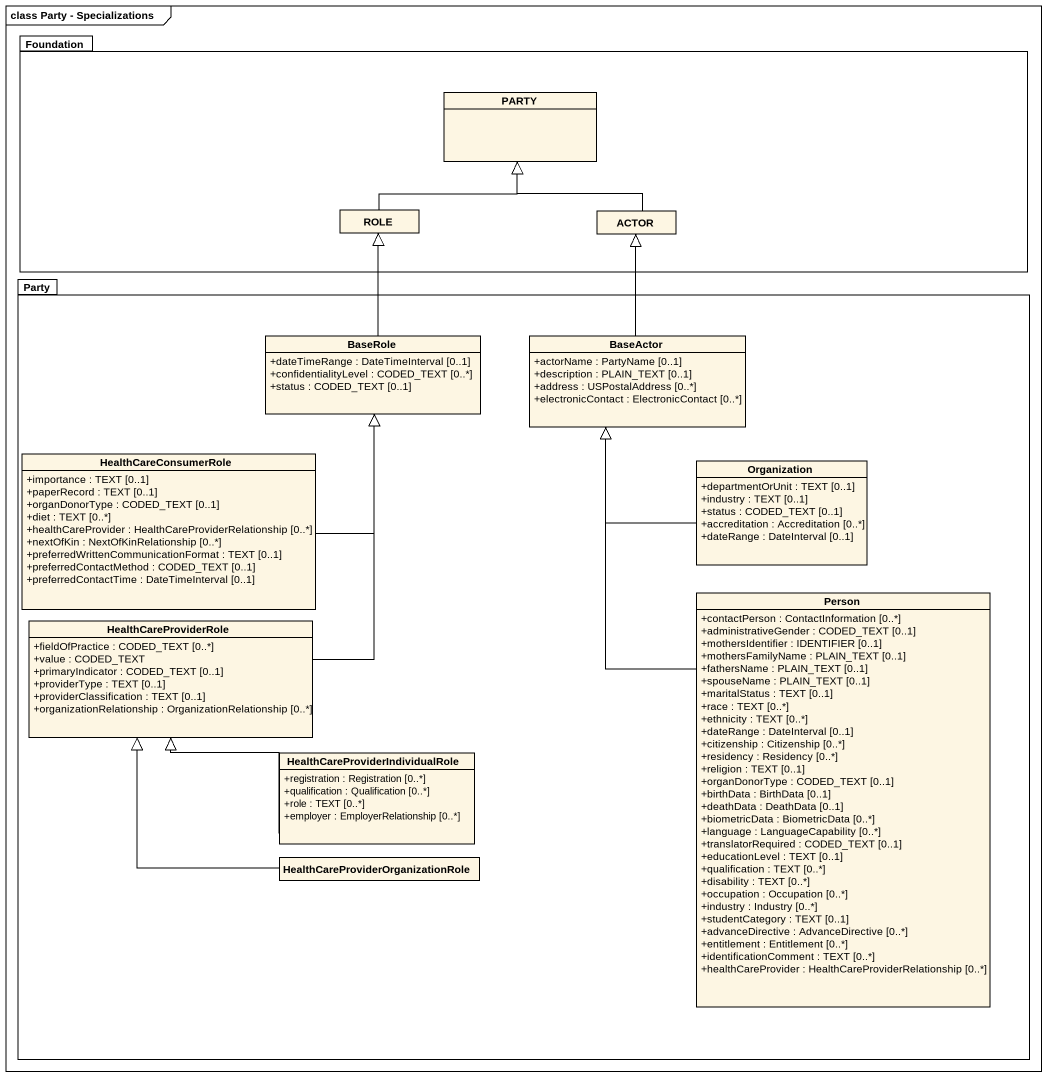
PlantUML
@startuml
mainframe class Party - Specializations
hide circle
hide empty members
skinparam classAttributeIconSize 0
package Foundation {
  class PARTY
  class ROLE
  class "ACTOR" as ACTOR_
}
package Party {
  class BaseRole {
    +dateTimeRange : DateTimeInterval [0..1]
    +confidentialityLevel : CODED_TEXT [0..*]
    +status : CODED_TEXT [0..1]
  }
  class BaseActor {
    +actorName : PartyName [0..1]
    +description : PLAIN_TEXT [0..1]
    +address : USPostalAddress [0..*]
    +electronicContact : ElectronicContact [0..*]
  }
  class HealthCareConsumerRole {
    +importance : TEXT [0..1]
    +paperRecord : TEXT [0..1]
    +organDonorType : CODED_TEXT [0..1]
    +diet : TEXT [0..*]
    +healthCareProvider : HealthCareProviderRelationship [0..*]
    +nextOfKin : NextOfKinRelationship [0..*]
    +preferredWrittenCommunicationFormat : TEXT [0..1]
    +preferredContactMethod : CODED_TEXT [0..1]
    +preferredContactTime : DateTimeInterval [0..1]
  }
  class Organization {
    +departmentOrUnit : TEXT [0..1]
    +industry : TEXT [0..1]
    +status : CODED_TEXT [0..1]
    +accreditation : Accreditation [0..*]
    +dateRange : DateInterval [0..1]
  }
  class "Person" as Person_ {
    +contactPerson : ContactInformation [0..*]
    +administrativeGender : CODED_TEXT [0..1]
    +mothersIdentifier : IDENTIFIER [0..1]
    +mothersFamilyName : PLAIN_TEXT [0..1]
    +fathersName : PLAIN_TEXT [0..1]
    +spouseName : PLAIN_TEXT [0..1]
    +maritalStatus : TEXT [0..1]
    +race : TEXT [0..*]
    +ethnicity : TEXT [0..*]
    +dateRange : DateInterval [0..1]
    +citizenship : Citizenship [0..*]
    +residency : Residency [0..*]
    +religion : TEXT [0..1]
    +organDonorType : CODED_TEXT [0..1]
    +birthData : BirthData [0..1]
    +deathData : DeathData [0..1]
    +biometricData : BiometricData [0..*]
    +language : LanguageCapability [0..*]
    +translatorRequired : CODED_TEXT [0..1]
    +educationLevel : TEXT [0..1]
    +qualification : TEXT [0..*]
    +disability : TEXT [0..*]
    +occupation : Occupation [0..*]
    +industry : Industry [0..*]
    +studentCategory : TEXT [0..1]
    +advanceDirective : AdvanceDirective [0..*]
    +entitlement : Entitlement [0..*]
    +identificationComment : TEXT [0..*]
    +healthCareProvider : HealthCareProviderRelationship [0..*]
  }
  class HealthCareProviderRole {
    +fieldOfPractice : CODED_TEXT [0..*]
    +value : CODED_TEXT
    +primaryIndicator : CODED_TEXT [0..1]
    +providerType : TEXT [0..1]
    +providerClassification : TEXT [0..1]
    +organizationRelationship : OrganizationRelationship [0..*]
  }
  class "HealthCareProviderIndividualRole" as HealthCareProviderIndividual {
    +registration : Registration [0..*]
    +qualification : Qualification [0..*]
    +role : TEXT [0..*]
    +employer : EmployerRelationship [0..*]
  }
  class "HealthCareProviderOrganizationRole" as HealthCareProviderOrganizati
}
ROLE -up-|> PARTY
ACTOR_ -up-|> PARTY
BaseRole -up-|> ROLE
BaseActor -up-|> ACTOR_
HealthCareConsumerRole -up-|> BaseRole
Organization -up-|> BaseActor
Person_ -up-|> BaseActor
HealthCareProviderRole -up-|> BaseRole
HealthCareProviderIndividual -left-|> HealthCareProviderRole
HealthCareProviderOrganizati -up-|> HealthCareProviderRole
@enduml
